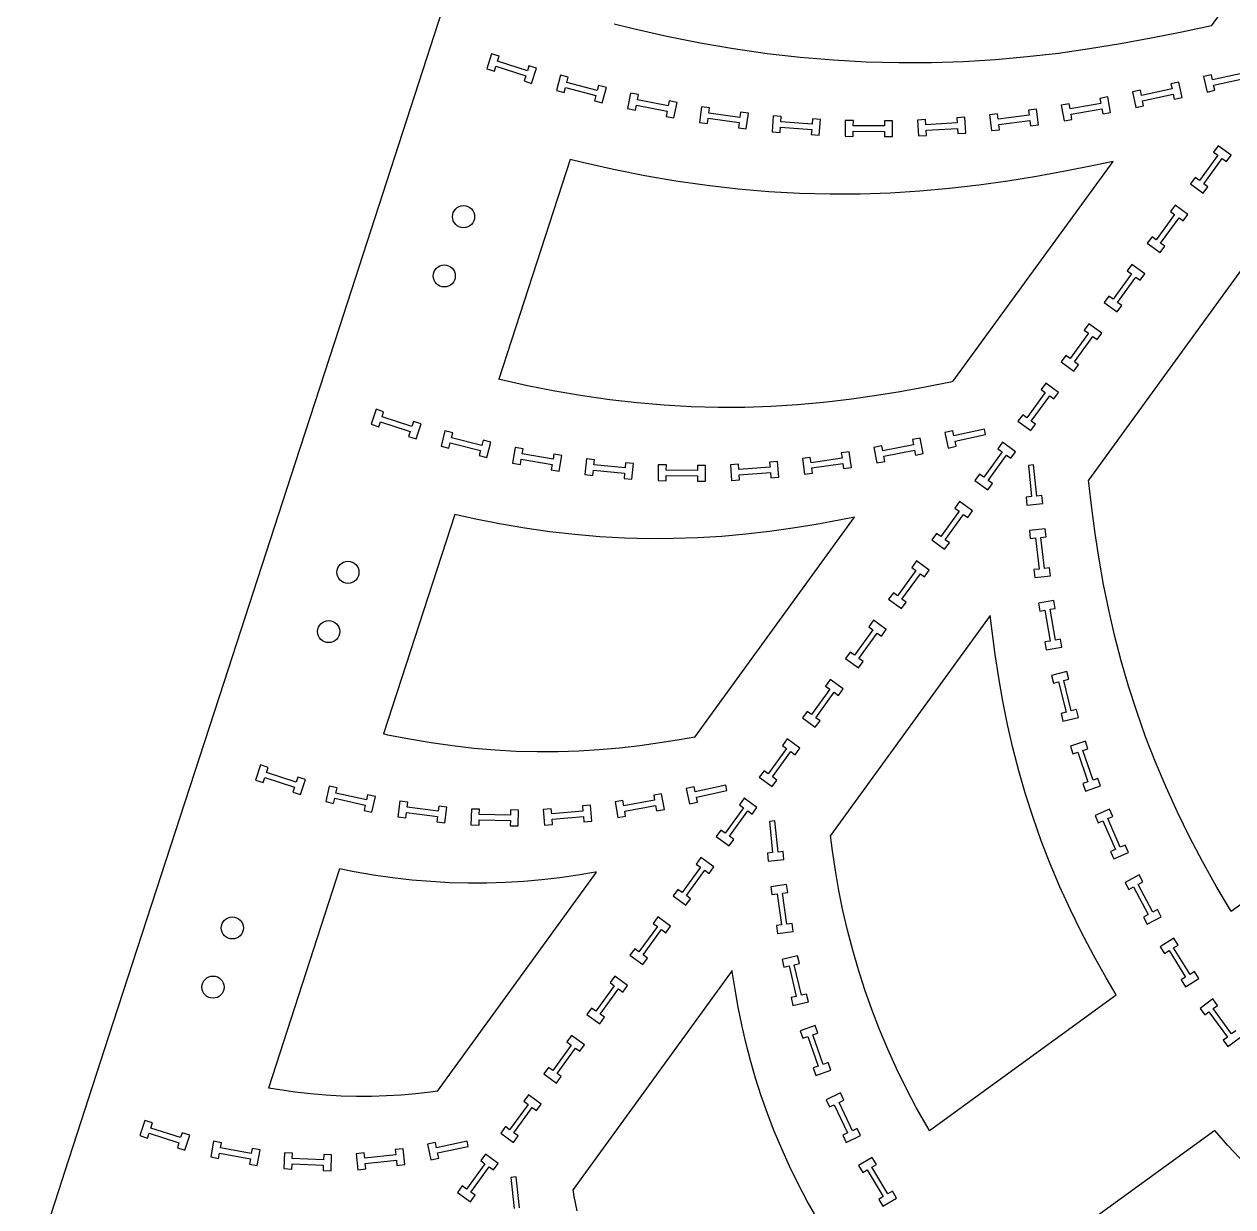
# Model space of a CAD drawing. Header units: inches. Extents: x 4 to 84.1, y 3.9 to 96.4.
# Drawn here: x 42.64 to 57.06, y 14.36 to 28.48 of the extents above; entities that cross this region are included whole.
import ezdxf

# ---------------------------------------------------------------- set-up
doc = ezdxf.new("R2010")
doc.units = ezdxf.units.IN
doc.layers.add('red', color=1, linetype='CONTINUOUS')

msp = doc.modelspace()

# ---------------------------------------------------------------- linework, layer by layer
for p, q in [((48.217, 28.125), (48.159, 27.946)), ((48.308, 28.096), (48.217, 28.125)), ((48.25, 27.916), (48.269, 27.976)), ((48.269, 27.976), (48.624, 27.86)), ((48.289, 28.037), (48.308, 28.096)), ((48.644, 27.921), (48.289, 28.037)), ((48.663, 27.981), (48.644, 27.921)), ((48.754, 27.951), (48.663, 27.981)), ((48.159, 27.946), (48.25, 27.916)), ((48.624, 27.86), (48.605, 27.801)), ((48.695, 27.771), (48.754, 27.951)), ((49.04, 27.867), (48.992, 27.684)), ((49.132, 27.843), (49.04, 27.867)), ((49.116, 27.782), (49.132, 27.843)), ((56.804, 27.872), (56.711, 27.852)), ((56.711, 27.852), (56.752, 27.667)), ((56.818, 27.811), (56.804, 27.872)), ((57.182, 27.892), (56.818, 27.811)), ((48.605, 27.801), (48.695, 27.771)), ((49.084, 27.66), (49.1, 27.72)), ((49.1, 27.72), (49.461, 27.625)), ((49.478, 27.687), (49.116, 27.782)), ((49.494, 27.747), (49.478, 27.687)), ((49.586, 27.723), (49.494, 27.747)), ((49.537, 27.54), (49.586, 27.723)), ((55.957, 27.688), (55.864, 27.668)), ((55.97, 27.627), (55.957, 27.688)), ((56.335, 27.705), (55.97, 27.627)), ((56.415, 27.786), (56.322, 27.766)), ((56.322, 27.766), (56.335, 27.705)), ((56.455, 27.601), (56.415, 27.786)), ((56.752, 27.667), (56.845, 27.688)), ((56.831, 27.749), (57.196, 27.829)), ((56.845, 27.688), (56.831, 27.749)), ((48.992, 27.684), (49.084, 27.66)), ((49.461, 27.625), (49.445, 27.564)), ((49.445, 27.564), (49.537, 27.54)), ((49.876, 27.655), (49.839, 27.47)), ((49.97, 27.636), (49.876, 27.655)), ((49.957, 27.575), (49.97, 27.636)), ((50.323, 27.501), (49.957, 27.575)), ((50.336, 27.562), (50.323, 27.501)), ((50.429, 27.543), (50.336, 27.562)), ((50.391, 27.358), (50.429, 27.543)), ((55.569, 27.609), (55.475, 27.592)), ((55.475, 27.592), (55.486, 27.531)), ((55.602, 27.423), (55.569, 27.609)), ((55.864, 27.668), (55.903, 27.483)), ((55.983, 27.564), (56.349, 27.642)), ((55.996, 27.503), (55.983, 27.564)), ((56.349, 27.642), (56.362, 27.581)), ((56.362, 27.581), (56.455, 27.601)), ((49.839, 27.47), (49.932, 27.451)), ((49.932, 27.451), (49.944, 27.512)), ((49.944, 27.512), (50.311, 27.438)), ((50.311, 27.438), (50.298, 27.377)), ((50.723, 27.492), (50.697, 27.305)), ((50.817, 27.479), (50.723, 27.492)), ((50.809, 27.417), (50.817, 27.479)), ((51.178, 27.365), (50.809, 27.417)), ((51.187, 27.427), (51.178, 27.365)), ((51.281, 27.414), (51.187, 27.427)), ((51.255, 27.227), (51.281, 27.414)), ((54.253, 27.406), (54.159, 27.394)), ((54.261, 27.344), (54.253, 27.406)), ((54.718, 27.464), (54.624, 27.452)), ((54.624, 27.452), (54.631, 27.39)), ((54.742, 27.277), (54.718, 27.464)), ((55.107, 27.527), (55.014, 27.51)), ((55.014, 27.51), (55.047, 27.324)), ((55.118, 27.465), (55.107, 27.527)), ((55.486, 27.531), (55.118, 27.465)), ((55.13, 27.402), (55.497, 27.468)), ((55.141, 27.341), (55.13, 27.402)), ((55.497, 27.468), (55.508, 27.406)), ((55.508, 27.406), (55.602, 27.423)), ((55.903, 27.483), (55.996, 27.503)), ((50.298, 27.377), (50.391, 27.358)), ((50.697, 27.305), (50.791, 27.292)), ((50.791, 27.292), (50.8, 27.354)), ((50.8, 27.354), (51.17, 27.302)), ((51.17, 27.302), (51.161, 27.24)), ((51.578, 27.382), (51.564, 27.194)), ((51.673, 27.375), (51.578, 27.382)), ((51.668, 27.313), (51.673, 27.375)), ((52.04, 27.285), (51.668, 27.313)), ((52.045, 27.347), (52.04, 27.285)), ((52.14, 27.34), (52.045, 27.347)), ((52.126, 27.151), (52.14, 27.34)), ((52.437, 27.328), (52.436, 27.139)), ((52.533, 27.327), (52.437, 27.328)), ((52.532, 27.264), (52.533, 27.327)), ((52.906, 27.262), (52.532, 27.264)), ((53.001, 27.324), (52.906, 27.324)), ((52.906, 27.324), (52.906, 27.262)), ((53, 27.135), (53.001, 27.324)), ((53.394, 27.338), (53.299, 27.332)), ((53.299, 27.332), (53.31, 27.143)), ((53.398, 27.275), (53.394, 27.338)), ((53.771, 27.298), (53.398, 27.275)), ((53.862, 27.366), (53.767, 27.36)), ((53.767, 27.36), (53.771, 27.298)), ((53.873, 27.177), (53.862, 27.366)), ((54.159, 27.394), (54.182, 27.207)), ((54.631, 27.39), (54.261, 27.344)), ((54.269, 27.28), (54.639, 27.327)), ((54.276, 27.218), (54.269, 27.28)), ((54.639, 27.327), (54.647, 27.265)), ((54.647, 27.265), (54.742, 27.277)), ((55.047, 27.324), (55.141, 27.341)), ((51.161, 27.24), (51.255, 27.227)), ((51.564, 27.194), (51.659, 27.186)), ((51.659, 27.186), (51.663, 27.249)), ((51.663, 27.249), (52.036, 27.221)), ((52.036, 27.221), (52.031, 27.159)), ((52.031, 27.159), (52.126, 27.151)), ((52.436, 27.139), (52.531, 27.138)), ((52.531, 27.138), (52.532, 27.2)), ((52.532, 27.2), (52.905, 27.198)), ((52.905, 27.198), (52.905, 27.135)), ((52.905, 27.135), (53, 27.135)), ((53.31, 27.143), (53.405, 27.149)), ((53.402, 27.211), (53.774, 27.234)), ((53.405, 27.149), (53.402, 27.211)), ((53.774, 27.234), (53.778, 27.172)), ((53.778, 27.172), (53.873, 27.177)), ((54.182, 27.207), (54.276, 27.218)), ((56.886, 27.026), (56.83, 26.949)), ((57.039, 26.915), (56.886, 27.026)), ((56.881, 26.912), (56.661, 26.61)), ((56.713, 26.572), (56.932, 26.875)), ((56.83, 26.949), (56.881, 26.912)), ((56.932, 26.875), (56.983, 26.838)), ((56.983, 26.838), (57.039, 26.915)), ((56.611, 26.647), (56.555, 26.57)), ((56.555, 26.57), (56.707, 26.459)), ((56.661, 26.61), (56.611, 26.647)), ((56.707, 26.459), (56.763, 26.536)), ((56.763, 26.536), (56.713, 26.572)), ((56.372, 26.318), (56.316, 26.241)), ((56.525, 26.207), (56.372, 26.318)), ((56.366, 26.204), (56.147, 25.902)), ((56.199, 25.865), (56.418, 26.167)), ((56.316, 26.241), (56.366, 26.204)), ((56.418, 26.167), (56.469, 26.13)), ((56.469, 26.13), (56.525, 26.207)), ((56.096, 25.939), (56.04, 25.862)), ((56.04, 25.862), (56.193, 25.751)), ((56.147, 25.902), (56.096, 25.939)), ((56.193, 25.751), (56.249, 25.828)), ((56.249, 25.828), (56.199, 25.865)), ((55.857, 25.61), (55.801, 25.533)), ((55.801, 25.533), (55.852, 25.496)), ((56.01, 25.499), (55.857, 25.61)), ((55.852, 25.496), (55.632, 25.194)), ((55.684, 25.157), (55.904, 25.459)), ((55.904, 25.459), (55.954, 25.422)), ((55.954, 25.422), (56.01, 25.499)), ((55.582, 25.231), (55.526, 25.154)), ((55.526, 25.154), (55.679, 25.043)), ((55.632, 25.194), (55.582, 25.231)), ((55.679, 25.043), (55.735, 25.12)), ((55.735, 25.12), (55.684, 25.157)), ((55.343, 24.902), (55.287, 24.825)), ((55.287, 24.825), (55.338, 24.789)), ((55.496, 24.791), (55.343, 24.902)), ((55.338, 24.789), (55.118, 24.486)), ((55.17, 24.449), (55.389, 24.751)), ((55.389, 24.751), (55.44, 24.714)), ((55.44, 24.714), (55.496, 24.791)), ((55.068, 24.523), (55.012, 24.446)), ((55.118, 24.486), (55.068, 24.523)), ((55.012, 24.446), (55.164, 24.335)), ((55.164, 24.335), (55.22, 24.412)), ((55.22, 24.412), (55.17, 24.449)), ((54.823, 24.081), (54.604, 23.778)), ((54.829, 24.194), (54.773, 24.117)), ((54.773, 24.117), (54.823, 24.081)), ((54.982, 24.083), (54.829, 24.194)), ((54.926, 24.006), (54.982, 24.083)), ((54.656, 23.741), (54.875, 24.043)), ((54.875, 24.043), (54.926, 24.006)), ((46.838, 23.881), (46.78, 23.702)), ((46.929, 23.852), (46.838, 23.881)), ((46.91, 23.792), (46.929, 23.852)), ((47.265, 23.677), (46.91, 23.792)), ((54.553, 23.815), (54.497, 23.738)), ((54.604, 23.778), (54.553, 23.815)), ((46.78, 23.702), (46.871, 23.672)), ((46.871, 23.672), (46.89, 23.732)), ((46.89, 23.732), (47.245, 23.616)), ((47.284, 23.736), (47.265, 23.677)), ((47.375, 23.707), (47.284, 23.736)), ((47.316, 23.527), (47.375, 23.707)), ((54.497, 23.738), (54.65, 23.627)), ((54.65, 23.627), (54.706, 23.704)), ((54.706, 23.704), (54.656, 23.741)), ((47.245, 23.616), (47.226, 23.557)), ((47.226, 23.557), (47.316, 23.527)), ((47.661, 23.625), (47.615, 23.441)), ((47.753, 23.602), (47.661, 23.625)), ((47.738, 23.541), (47.753, 23.602)), ((48.101, 23.45), (47.738, 23.541)), ((48.116, 23.511), (48.101, 23.45)), ((48.208, 23.488), (48.116, 23.511)), ((53.33, 23.538), (53.237, 23.519)), ((53.237, 23.519), (53.249, 23.458)), ((53.367, 23.353), (53.33, 23.538)), ((53.718, 23.624), (53.625, 23.604)), ((53.625, 23.604), (53.666, 23.419)), ((53.732, 23.563), (53.718, 23.624)), ((54.096, 23.644), (53.732, 23.563)), ((53.746, 23.501), (54.11, 23.581)), ((54.11, 23.581), (54.096, 23.644)), ((47.615, 23.441), (47.708, 23.418)), ((47.708, 23.418), (47.723, 23.479)), ((47.723, 23.479), (48.085, 23.388)), ((48.085, 23.388), (48.07, 23.328)), ((48.162, 23.305), (48.208, 23.488)), ((48.499, 23.426), (48.467, 23.24)), ((48.593, 23.41), (48.499, 23.426)), ((48.582, 23.348), (48.593, 23.41)), ((52.483, 23.373), (52.389, 23.36)), ((52.389, 23.36), (52.398, 23.298)), ((52.51, 23.186), (52.483, 23.373)), ((52.871, 23.445), (52.777, 23.427)), ((52.777, 23.427), (52.815, 23.241)), ((52.883, 23.384), (52.871, 23.445)), ((53.249, 23.458), (52.883, 23.384)), ((52.896, 23.321), (53.262, 23.395)), ((53.262, 23.395), (53.274, 23.334)), ((53.666, 23.419), (53.759, 23.44)), ((53.759, 23.44), (53.746, 23.501)), ((54.309, 23.373), (54.09, 23.071)), ((54.314, 23.487), (54.258, 23.41)), ((54.258, 23.41), (54.309, 23.373)), ((54.467, 23.375), (54.314, 23.487)), ((54.411, 23.298), (54.467, 23.375)), ((48.07, 23.328), (48.162, 23.305)), ((48.467, 23.24), (48.56, 23.223)), ((48.56, 23.223), (48.571, 23.285)), ((48.571, 23.285), (48.939, 23.221)), ((48.95, 23.284), (48.582, 23.348)), ((48.939, 23.221), (48.928, 23.159)), ((48.961, 23.345), (48.95, 23.284)), ((49.055, 23.329), (48.961, 23.345)), ((49.022, 23.143), (49.055, 23.329)), ((49.349, 23.289), (49.331, 23.101)), ((49.444, 23.28), (49.349, 23.289)), ((49.438, 23.218), (49.444, 23.28)), ((49.81, 23.182), (49.438, 23.218)), ((49.816, 23.244), (49.81, 23.182)), ((49.91, 23.235), (49.816, 23.244)), ((49.892, 23.047), (49.91, 23.235)), ((50.206, 23.219), (50.204, 23.03)), ((50.302, 23.217), (50.206, 23.219)), ((50.301, 23.155), (50.302, 23.217)), ((51.162, 23.226), (51.067, 23.22)), ((51.067, 23.22), (51.08, 23.031)), ((51.166, 23.164), (51.162, 23.226)), ((51.629, 23.259), (51.534, 23.252)), ((51.534, 23.252), (51.539, 23.19)), ((51.643, 23.071), (51.629, 23.259)), ((52.019, 23.306), (51.925, 23.292)), ((51.925, 23.292), (51.952, 23.105)), ((52.028, 23.244), (52.019, 23.306)), ((52.398, 23.298), (52.028, 23.244)), ((52.037, 23.181), (52.407, 23.235)), ((52.407, 23.235), (52.416, 23.173)), ((52.815, 23.241), (52.908, 23.26)), ((52.908, 23.26), (52.896, 23.321)), ((53.274, 23.334), (53.367, 23.353)), ((54.141, 23.033), (54.361, 23.335)), ((54.361, 23.335), (54.411, 23.298)), ((54.684, 23.217), (54.621, 23.211)), ((54.72, 22.845), (54.684, 23.217)), ((48.928, 23.159), (49.022, 23.143)), ((49.331, 23.101), (49.426, 23.092)), ((49.426, 23.092), (49.432, 23.154)), ((49.432, 23.154), (49.803, 23.118)), ((49.803, 23.118), (49.797, 23.056)), ((50.299, 23.028), (50.3, 23.091)), ((50.3, 23.091), (50.673, 23.086)), ((50.674, 23.15), (50.301, 23.155)), ((50.673, 23.086), (50.673, 23.023)), ((50.675, 23.212), (50.674, 23.15)), ((50.77, 23.211), (50.675, 23.212)), ((50.768, 23.022), (50.77, 23.211)), ((51.539, 23.19), (51.166, 23.164)), ((51.171, 23.1), (51.543, 23.126)), ((51.175, 23.038), (51.171, 23.1)), ((51.543, 23.126), (51.548, 23.064)), ((51.952, 23.105), (52.046, 23.119)), ((52.046, 23.119), (52.037, 23.181)), ((52.416, 23.173), (52.51, 23.186)), ((54.039, 23.107), (53.983, 23.03)), ((54.09, 23.071), (54.039, 23.107)), ((54.621, 23.211), (54.657, 22.839)), ((49.797, 23.056), (49.892, 23.047)), ((50.204, 23.03), (50.299, 23.028)), ((50.673, 23.023), (50.768, 23.022)), ((51.08, 23.031), (51.175, 23.038)), ((51.548, 23.064), (51.643, 23.071)), ((53.983, 23.03), (54.136, 22.919)), ((54.136, 22.919), (54.192, 22.996)), ((54.192, 22.996), (54.141, 23.033)), ((54.657, 22.839), (54.594, 22.833)), ((54.594, 22.833), (54.603, 22.738)), ((54.782, 22.851), (54.72, 22.845)), ((54.792, 22.756), (54.782, 22.851)), ((53.795, 22.665), (53.575, 22.363)), ((53.8, 22.779), (53.744, 22.702)), ((53.744, 22.702), (53.795, 22.665)), ((53.953, 22.668), (53.8, 22.779)), ((53.897, 22.591), (53.953, 22.668)), ((54.603, 22.738), (54.792, 22.756)), ((53.627, 22.325), (53.847, 22.627)), ((53.847, 22.627), (53.897, 22.591)), ((53.525, 22.399), (53.469, 22.322)), ((53.575, 22.363), (53.525, 22.399)), ((54.821, 22.455), (54.633, 22.433)), ((54.633, 22.433), (54.644, 22.339)), ((54.769, 22.353), (54.832, 22.361)), ((54.812, 21.982), (54.769, 22.353)), ((54.832, 22.361), (54.821, 22.455)), ((53.469, 22.322), (53.622, 22.211)), ((53.622, 22.211), (53.678, 22.288)), ((53.678, 22.288), (53.627, 22.325)), ((54.644, 22.339), (54.706, 22.346)), ((54.706, 22.346), (54.749, 21.975)), ((53.286, 22.071), (53.23, 21.994)), ((53.439, 21.96), (53.286, 22.071)), ((53.28, 21.957), (53.061, 21.655)), ((53.113, 21.617), (53.332, 21.919)), ((53.23, 21.994), (53.28, 21.957)), ((53.332, 21.919), (53.383, 21.883)), ((53.383, 21.883), (53.439, 21.96)), ((54.749, 21.975), (54.687, 21.968)), ((54.687, 21.968), (54.698, 21.873)), ((54.874, 21.99), (54.812, 21.982)), ((54.885, 21.895), (54.874, 21.99)), ((54.698, 21.873), (54.885, 21.895)), ((53.01, 21.692), (52.954, 21.615)), ((53.061, 21.655), (53.01, 21.692)), ((52.954, 21.615), (53.107, 21.503)), ((53.107, 21.503), (53.163, 21.58)), ((53.163, 21.58), (53.113, 21.617)), ((54.926, 21.599), (54.74, 21.567)), ((54.74, 21.567), (54.756, 21.473)), ((54.88, 21.494), (54.942, 21.505)), ((54.943, 21.126), (54.88, 21.494)), ((54.942, 21.505), (54.926, 21.599)), ((52.772, 21.363), (52.716, 21.286)), ((52.924, 21.252), (52.772, 21.363)), ((54.756, 21.473), (54.817, 21.483)), ((54.817, 21.483), (54.88, 21.115)), ((52.766, 21.249), (52.547, 20.947)), ((52.598, 20.909), (52.818, 21.211)), ((52.716, 21.286), (52.766, 21.249)), ((52.818, 21.211), (52.868, 21.175)), ((52.868, 21.175), (52.924, 21.252)), ((54.88, 21.115), (54.818, 21.105)), ((54.818, 21.105), (54.834, 21.011)), ((55.005, 21.136), (54.943, 21.126)), ((55.021, 21.043), (55.005, 21.136)), ((52.496, 20.984), (52.44, 20.907)), ((52.547, 20.947), (52.496, 20.984)), ((52.649, 20.873), (52.598, 20.909)), ((54.834, 21.011), (55.021, 21.043)), ((52.44, 20.907), (52.593, 20.796)), ((52.593, 20.796), (52.649, 20.873)), ((52.257, 20.655), (52.201, 20.578)), ((52.41, 20.544), (52.257, 20.655)), ((55.081, 20.752), (54.897, 20.706)), ((54.897, 20.706), (54.92, 20.613)), ((54.92, 20.613), (54.981, 20.628)), ((54.981, 20.628), (55.071, 20.266)), ((55.043, 20.644), (55.104, 20.659)), ((55.133, 20.282), (55.043, 20.644)), ((55.104, 20.659), (55.081, 20.752)), ((52.252, 20.541), (52.032, 20.239)), ((52.084, 20.201), (52.304, 20.504)), ((52.201, 20.578), (52.252, 20.541)), ((52.304, 20.504), (52.354, 20.467)), ((52.354, 20.467), (52.41, 20.544)), ((51.982, 20.276), (51.926, 20.199)), ((51.926, 20.199), (52.079, 20.088)), ((52.032, 20.239), (51.982, 20.276)), ((52.135, 20.165), (52.084, 20.201)), ((55.071, 20.266), (55.011, 20.251)), ((55.011, 20.251), (55.034, 20.159)), ((55.034, 20.159), (55.217, 20.204)), ((55.194, 20.297), (55.133, 20.282)), ((55.217, 20.204), (55.194, 20.297)), ((52.079, 20.088), (52.135, 20.165)), ((51.743, 19.947), (51.687, 19.87)), ((51.896, 19.836), (51.743, 19.947)), ((55.301, 19.92), (55.122, 19.859)), ((55.331, 19.83), (55.301, 19.92)), ((51.737, 19.833), (51.518, 19.531)), ((51.57, 19.494), (51.789, 19.796)), ((51.687, 19.87), (51.737, 19.833)), ((51.789, 19.796), (51.84, 19.759)), ((51.84, 19.759), (51.896, 19.836)), ((55.122, 19.859), (55.152, 19.769)), ((55.152, 19.769), (55.211, 19.789)), ((55.211, 19.789), (55.332, 19.435)), ((55.272, 19.809), (55.331, 19.83)), ((55.392, 19.456), (55.272, 19.809)), ((45.459, 19.637), (45.401, 19.457)), ((45.55, 19.608), (45.459, 19.637)), ((45.492, 19.428), (45.511, 19.487)), ((45.511, 19.487), (45.866, 19.372)), ((45.531, 19.548), (45.55, 19.608)), ((45.886, 19.433), (45.531, 19.548)), ((45.905, 19.492), (45.886, 19.433)), ((45.996, 19.463), (45.905, 19.492)), ((51.467, 19.568), (51.411, 19.491)), ((51.411, 19.491), (51.564, 19.38)), ((51.518, 19.531), (51.467, 19.568)), ((51.62, 19.457), (51.57, 19.494)), ((55.451, 19.476), (55.392, 19.456)), ((55.482, 19.386), (55.451, 19.476)), ((45.401, 19.457), (45.492, 19.428)), ((45.866, 19.372), (45.847, 19.313)), ((45.937, 19.283), (45.996, 19.463)), ((46.281, 19.384), (46.239, 19.2)), ((46.374, 19.363), (46.281, 19.384)), ((46.36, 19.302), (46.374, 19.363)), ((50.632, 19.376), (50.539, 19.356)), ((50.539, 19.356), (50.58, 19.171)), ((50.646, 19.315), (50.632, 19.376)), ((51.01, 19.396), (50.646, 19.315)), ((50.66, 19.253), (51.024, 19.333)), ((51.024, 19.333), (51.01, 19.396)), ((51.564, 19.38), (51.62, 19.457)), ((55.332, 19.435), (55.272, 19.415)), ((55.272, 19.415), (55.303, 19.325)), ((55.303, 19.325), (55.482, 19.386)), ((45.847, 19.313), (45.937, 19.283)), ((46.239, 19.2), (46.332, 19.178)), ((46.332, 19.178), (46.346, 19.239)), ((46.346, 19.239), (46.71, 19.156)), ((46.724, 19.219), (46.36, 19.302)), ((46.738, 19.28), (46.724, 19.219)), ((46.831, 19.259), (46.738, 19.28)), ((46.789, 19.074), (46.831, 19.259)), ((47.122, 19.206), (47.098, 19.019)), ((47.217, 19.194), (47.122, 19.206)), ((47.209, 19.132), (47.217, 19.194)), ((49.784, 19.212), (49.69, 19.195)), ((49.69, 19.195), (49.723, 19.009)), ((49.794, 19.15), (49.784, 19.212)), ((50.162, 19.215), (49.794, 19.15)), ((50.245, 19.293), (50.152, 19.276)), ((50.152, 19.276), (50.162, 19.215)), ((50.278, 19.107), (50.245, 19.293)), ((50.58, 19.171), (50.673, 19.191)), ((50.673, 19.191), (50.66, 19.253)), ((51.229, 19.239), (51.173, 19.162)), ((51.382, 19.128), (51.229, 19.239)), ((46.71, 19.156), (46.696, 19.095)), ((46.696, 19.095), (46.789, 19.074)), ((47.193, 19.006), (47.201, 19.068)), ((47.201, 19.068), (47.571, 19.021)), ((47.579, 19.084), (47.209, 19.132)), ((47.587, 19.146), (47.579, 19.084)), ((47.682, 19.134), (47.587, 19.146)), ((47.658, 18.947), (47.682, 19.134)), ((47.976, 19.111), (47.971, 18.922)), ((48.071, 19.109), (47.976, 19.111)), ((48.07, 19.047), (48.071, 19.109)), ((48.443, 19.038), (48.07, 19.047)), ((48.444, 19.1), (48.443, 19.038)), ((48.54, 19.098), (48.444, 19.1)), ((48.535, 18.909), (48.54, 19.098)), ((48.929, 19.115), (48.834, 19.107)), ((48.834, 19.107), (48.85, 18.919)), ((48.934, 19.053), (48.929, 19.115)), ((49.307, 19.085), (48.934, 19.053)), ((49.396, 19.155), (49.301, 19.147)), ((49.301, 19.147), (49.307, 19.085)), ((49.412, 18.967), (49.396, 19.155)), ((49.806, 19.087), (50.173, 19.152)), ((49.816, 19.026), (49.806, 19.087)), ((50.173, 19.152), (50.184, 19.09)), ((50.184, 19.09), (50.278, 19.107)), ((51.223, 19.125), (51.004, 18.823)), ((51.055, 18.786), (51.275, 19.088)), ((51.173, 19.162), (51.223, 19.125)), ((51.275, 19.088), (51.326, 19.051)), ((51.326, 19.051), (51.382, 19.128)), ((55.589, 19.109), (55.416, 19.034)), ((55.416, 19.034), (55.454, 18.947)), ((55.627, 19.022), (55.589, 19.109)), ((47.098, 19.019), (47.193, 19.006)), ((47.571, 19.021), (47.563, 18.959)), ((47.563, 18.959), (47.658, 18.947)), ((47.971, 18.922), (48.067, 18.92)), ((48.067, 18.92), (48.068, 18.983)), ((48.068, 18.983), (48.442, 18.974)), ((48.442, 18.974), (48.44, 18.911)), ((48.44, 18.911), (48.535, 18.909)), ((48.85, 18.919), (48.945, 18.927)), ((48.94, 18.989), (49.312, 19.021)), ((48.945, 18.927), (48.94, 18.989)), ((49.312, 19.021), (49.317, 18.959)), ((49.317, 18.959), (49.412, 18.967)), ((49.723, 19.009), (49.816, 19.026)), ((51.598, 18.969), (51.534, 18.963)), ((51.534, 18.963), (51.57, 18.591)), ((51.634, 18.597), (51.598, 18.969)), ((55.454, 18.947), (55.511, 18.971)), ((55.511, 18.971), (55.66, 18.629)), ((55.57, 18.997), (55.627, 19.022)), ((55.718, 18.654), (55.57, 18.997)), ((50.953, 18.86), (50.897, 18.783)), ((50.897, 18.783), (51.05, 18.672)), ((51.004, 18.823), (50.953, 18.86)), ((51.05, 18.672), (51.106, 18.749)), ((51.106, 18.749), (51.055, 18.786)), ((51.696, 18.603), (51.634, 18.597)), ((51.705, 18.508), (51.696, 18.603)), ((55.66, 18.629), (55.602, 18.604)), ((55.602, 18.604), (55.64, 18.517)), ((55.776, 18.679), (55.718, 18.654)), ((55.814, 18.592), (55.776, 18.679)), ((50.714, 18.531), (50.658, 18.454)), ((50.867, 18.42), (50.714, 18.531)), ((51.57, 18.591), (51.508, 18.585)), ((51.508, 18.585), (51.517, 18.49)), ((51.517, 18.49), (51.705, 18.508)), ((55.64, 18.517), (55.814, 18.592)), ((50.709, 18.418), (50.489, 18.115)), ((50.541, 18.078), (50.761, 18.38)), ((50.658, 18.454), (50.709, 18.418)), ((50.761, 18.38), (50.811, 18.343)), ((50.811, 18.343), (50.867, 18.42)), ((55.943, 18.324), (55.776, 18.236)), ((55.987, 18.24), (55.943, 18.324)), ((51.736, 18.21), (51.549, 18.183)), ((51.549, 18.183), (51.562, 18.089)), ((51.75, 18.115), (51.736, 18.21)), ((55.776, 18.236), (55.82, 18.152)), ((55.82, 18.152), (55.876, 18.181)), ((55.876, 18.181), (56.05, 17.851)), ((55.932, 18.211), (55.987, 18.24)), ((56.107, 17.881), (55.932, 18.211)), ((50.439, 18.152), (50.383, 18.075)), ((50.383, 18.075), (50.536, 17.964)), ((50.489, 18.115), (50.439, 18.152)), ((50.536, 17.964), (50.592, 18.041)), ((50.592, 18.041), (50.541, 18.078)), ((51.562, 18.089), (51.624, 18.098)), ((51.624, 18.098), (51.677, 17.728)), ((51.688, 18.107), (51.75, 18.115)), ((51.74, 17.737), (51.688, 18.107)), ((56.162, 17.91), (56.107, 17.881)), ((56.207, 17.826), (56.162, 17.91)), ((50.2, 17.823), (50.144, 17.746)), ((50.144, 17.746), (50.195, 17.71)), ((50.353, 17.712), (50.2, 17.823)), ((51.802, 17.745), (51.74, 17.737)), ((51.815, 17.651), (51.802, 17.745)), ((56.05, 17.851), (55.995, 17.822)), ((55.995, 17.822), (56.04, 17.737)), ((56.04, 17.737), (56.207, 17.826)), ((50.195, 17.71), (49.975, 17.407)), ((50.027, 17.37), (50.246, 17.672)), ((50.246, 17.672), (50.297, 17.635)), ((50.297, 17.635), (50.353, 17.712)), ((51.677, 17.728), (51.615, 17.719)), ((51.615, 17.719), (51.628, 17.625)), ((51.628, 17.625), (51.815, 17.651)), ((56.356, 17.568), (56.195, 17.468)), ((56.195, 17.468), (56.246, 17.387)), ((56.353, 17.455), (56.406, 17.488)), ((56.551, 17.138), (56.353, 17.455)), ((56.406, 17.488), (56.356, 17.568)), ((49.924, 17.444), (49.868, 17.367)), ((49.868, 17.367), (50.021, 17.256)), ((49.975, 17.407), (49.924, 17.444)), ((50.021, 17.256), (50.077, 17.333)), ((50.077, 17.333), (50.027, 17.37)), ((51.867, 17.359), (51.683, 17.316)), ((51.683, 17.316), (51.705, 17.224)), ((51.889, 17.267), (51.867, 17.359)), ((56.246, 17.387), (56.299, 17.421)), ((56.299, 17.421), (56.497, 17.104)), ((51.705, 17.224), (51.766, 17.238)), ((51.766, 17.238), (51.851, 16.874)), ((51.828, 17.252), (51.889, 17.267)), ((51.914, 16.889), (51.828, 17.252)), ((56.604, 17.171), (56.551, 17.138)), ((56.655, 17.09), (56.604, 17.171)), ((49.686, 17.116), (49.63, 17.039)), ((49.63, 17.039), (49.68, 17.002)), ((49.839, 17.004), (49.686, 17.116)), ((56.497, 17.104), (56.444, 17.071)), ((56.444, 17.071), (56.495, 16.99)), ((56.495, 16.99), (56.655, 17.09)), ((49.68, 17.002), (49.461, 16.7)), ((49.512, 16.662), (49.732, 16.964)), ((49.732, 16.964), (49.783, 16.927)), ((49.783, 16.927), (49.839, 17.004)), ((51.851, 16.874), (51.79, 16.86)), ((51.974, 16.903), (51.914, 16.889)), ((51.996, 16.81), (51.974, 16.903)), ((49.41, 16.736), (49.354, 16.659)), ((49.461, 16.7), (49.41, 16.736)), ((51.79, 16.86), (51.812, 16.767)), ((51.812, 16.767), (51.996, 16.81)), ((56.822, 16.844), (56.669, 16.732)), ((56.669, 16.732), (56.725, 16.655)), ((56.878, 16.767), (56.822, 16.844)), ((56.827, 16.73), (56.878, 16.767)), ((57.046, 16.428), (56.827, 16.73)), ((49.354, 16.659), (49.507, 16.548)), ((49.507, 16.548), (49.563, 16.625)), ((49.563, 16.625), (49.512, 16.662)), ((56.725, 16.655), (56.775, 16.692)), ((56.775, 16.692), (56.995, 16.39)), ((52.078, 16.527), (51.9, 16.465)), ((51.9, 16.465), (51.931, 16.375)), ((52.11, 16.437), (52.078, 16.527)), ((57.097, 16.464), (57.046, 16.428)), ((49.171, 16.408), (49.115, 16.331)), ((49.115, 16.331), (49.166, 16.294)), ((49.324, 16.297), (49.171, 16.408)), ((49.268, 16.22), (49.324, 16.297)), ((51.931, 16.375), (51.99, 16.395)), ((51.99, 16.395), (52.114, 16.043)), ((52.051, 16.417), (52.11, 16.437)), ((52.174, 16.064), (52.051, 16.417)), ((56.995, 16.39), (56.944, 16.353)), ((56.944, 16.353), (57, 16.276)), ((57, 16.276), (57.153, 16.387)), ((49.166, 16.294), (48.946, 15.992)), ((48.998, 15.954), (49.218, 16.256)), ((49.218, 16.256), (49.268, 16.22)), ((48.896, 16.028), (48.84, 15.951)), ((48.946, 15.992), (48.896, 16.028)), ((52.114, 16.043), (52.055, 16.022)), ((52.055, 16.022), (52.087, 15.932)), ((52.233, 16.085), (52.174, 16.064)), ((52.265, 15.995), (52.233, 16.085)), ((48.84, 15.951), (48.993, 15.84)), ((48.993, 15.84), (49.049, 15.917)), ((49.049, 15.917), (48.998, 15.954)), ((52.087, 15.932), (52.265, 15.995)), ((52.378, 15.722), (52.207, 15.641)), ((52.418, 15.636), (52.378, 15.722)), ((48.652, 15.586), (48.432, 15.284)), ((48.657, 15.7), (48.601, 15.623)), ((48.601, 15.623), (48.652, 15.586)), ((48.81, 15.589), (48.657, 15.7)), ((48.754, 15.512), (48.81, 15.589)), ((52.207, 15.641), (52.247, 15.555)), ((52.247, 15.555), (52.304, 15.582)), ((52.304, 15.582), (52.464, 15.245)), ((52.362, 15.61), (52.418, 15.636)), ((52.522, 15.272), (52.362, 15.61)), ((48.484, 15.246), (48.703, 15.548)), ((48.703, 15.548), (48.754, 15.512)), ((44.08, 15.393), (44.022, 15.213)), ((44.171, 15.364), (44.08, 15.393)), ((44.152, 15.304), (44.171, 15.364)), ((44.507, 15.189), (44.152, 15.304)), ((48.382, 15.321), (48.326, 15.243)), ((48.432, 15.284), (48.382, 15.321)), ((52.578, 15.299), (52.522, 15.272)), ((52.619, 15.213), (52.578, 15.299)), ((44.022, 15.213), (44.113, 15.184)), ((44.113, 15.184), (44.132, 15.243)), ((44.132, 15.243), (44.487, 15.128)), ((44.526, 15.248), (44.507, 15.189)), ((44.617, 15.219), (44.526, 15.248)), ((44.558, 15.039), (44.617, 15.219)), ((44.901, 15.146), (44.866, 14.96)), ((44.995, 15.128), (44.901, 15.146)), ((47.925, 15.147), (47.559, 15.069)), ((47.938, 15.084), (47.925, 15.147)), ((48.326, 15.243), (48.478, 15.132)), ((48.478, 15.132), (48.534, 15.209)), ((48.534, 15.209), (48.484, 15.246)), ((52.464, 15.245), (52.407, 15.218)), ((52.407, 15.218), (52.448, 15.132)), ((52.448, 15.132), (52.619, 15.213)), ((44.487, 15.128), (44.468, 15.069)), ((44.468, 15.069), (44.558, 15.039)), ((44.96, 14.942), (44.972, 15.004)), ((44.972, 15.004), (45.339, 14.935)), ((44.983, 15.067), (44.995, 15.128)), ((45.35, 14.998), (44.983, 15.067)), ((45.362, 15.059), (45.35, 14.998)), ((45.456, 15.042), (45.362, 15.059)), ((45.421, 14.856), (45.456, 15.042)), ((45.746, 15.007), (45.738, 14.819)), ((45.841, 15.004), (45.746, 15.007)), ((45.839, 14.941), (45.841, 15.004)), ((46.696, 15.006), (46.601, 14.995)), ((46.703, 14.943), (46.696, 15.006)), ((47.162, 15.057), (47.067, 15.046)), ((47.067, 15.046), (47.074, 14.984)), ((47.182, 14.869), (47.162, 15.057)), ((47.546, 15.13), (47.453, 15.11)), ((47.453, 15.11), (47.492, 14.925)), ((47.559, 15.069), (47.546, 15.13)), ((47.573, 15.006), (47.938, 15.084)), ((47.586, 14.945), (47.573, 15.006)), ((44.866, 14.96), (44.96, 14.942)), ((45.339, 14.935), (45.327, 14.874)), ((45.327, 14.874), (45.421, 14.856)), ((45.833, 14.815), (45.836, 14.877)), ((45.836, 14.877), (46.209, 14.862)), ((46.212, 14.926), (45.839, 14.941)), ((46.209, 14.862), (46.207, 14.799)), ((46.214, 14.988), (46.212, 14.926)), ((46.309, 14.984), (46.214, 14.988)), ((46.302, 14.795), (46.309, 14.984)), ((46.601, 14.995), (46.622, 14.807)), ((47.074, 14.984), (46.703, 14.943)), ((46.71, 14.88), (47.081, 14.921)), ((46.716, 14.818), (46.71, 14.88)), ((47.081, 14.921), (47.088, 14.858)), ((47.088, 14.858), (47.182, 14.869)), ((47.492, 14.925), (47.586, 14.945)), ((48.137, 14.878), (47.918, 14.576)), ((48.143, 14.992), (48.087, 14.915)), ((48.087, 14.915), (48.137, 14.878)), ((48.296, 14.881), (48.143, 14.992)), ((48.24, 14.804), (48.296, 14.881)), ((52.759, 14.952), (52.596, 14.855)), ((52.596, 14.855), (52.645, 14.773)), ((52.754, 14.838), (52.808, 14.87)), ((52.808, 14.87), (52.759, 14.952)), ((45.738, 14.819), (45.833, 14.815)), ((46.207, 14.799), (46.302, 14.795)), ((46.622, 14.807), (46.716, 14.818)), ((47.97, 14.538), (48.189, 14.84)), ((48.189, 14.84), (48.24, 14.804)), ((48.51, 14.721), (48.447, 14.714)), ((48.447, 14.714), (48.485, 14.343)), ((48.549, 14.35), (48.51, 14.721)), ((52.645, 14.773), (52.699, 14.805)), ((52.699, 14.805), (52.89, 14.485)), ((52.945, 14.517), (52.754, 14.838)), ((47.867, 14.613), (47.811, 14.536)), ((47.918, 14.576), (47.867, 14.613)), ((47.811, 14.536), (47.964, 14.425)), ((47.964, 14.425), (48.02, 14.502)), ((48.02, 14.502), (47.97, 14.538)), ((52.89, 14.485), (52.837, 14.453)), ((52.837, 14.453), (52.886, 14.371)), ((52.886, 14.371), (53.048, 14.468)), ((52.999, 14.55), (52.945, 14.517)), ((53.048, 14.468), (52.999, 14.55))]:
    msp.add_line(p, q)
for centre in [(47.882, 26.18), (47.652, 25.473), (46.503, 21.936), (46.273, 21.229), (45.124, 17.692), (44.894, 16.985)]:
    msp.add_circle(centre, 0.132)
at = {"layer": 'red'}
for p, q in [((56.806, 28.456), (58.716, 31.086)), ((47.253, 27.482), (47.778, 29.097)), ((49.907, 28.421), (49.68, 28.479)), ((50.306, 28.33), (49.907, 28.421)), ((56.806, 28.456), (56.451, 28.381)), ((50.706, 28.251), (50.306, 28.33)), ((56.086, 28.309), (55.719, 28.242)), ((56.451, 28.381), (56.086, 28.309)), ((51.105, 28.182), (50.706, 28.251)), ((51.503, 28.125), (51.105, 28.182)), ((51.9, 28.08), (51.503, 28.125)), ((54.979, 28.129), (54.605, 28.086)), ((55.351, 28.181), (54.979, 28.129)), ((55.719, 28.242), (55.351, 28.181)), ((52.295, 28.047), (51.9, 28.08)), ((52.687, 28.025), (52.295, 28.047)), ((53.077, 28.015), (52.687, 28.025)), ((53.464, 28.016), (53.077, 28.015)), ((53.847, 28.029), (53.464, 28.016)), ((54.228, 28.052), (53.847, 28.029)), ((54.605, 28.086), (54.228, 28.052)), ((46.401, 24.858), (47.253, 27.482)), ((49.156, 26.864), (48.303, 24.24)), ((49.301, 26.827), (49.156, 26.864)), ((49.673, 26.742), (49.301, 26.827)), ((53.721, 24.211), (55.631, 26.839)), ((55.631, 26.839), (55.4, 26.79)), ((50.045, 26.668), (49.673, 26.742)), ((55.059, 26.722), (54.718, 26.66)), ((55.4, 26.79), (55.059, 26.722)), ((50.417, 26.605), (50.045, 26.668)), ((50.788, 26.552), (50.417, 26.605)), ((51.158, 26.509), (50.788, 26.552)), ((54.028, 26.555), (53.679, 26.515)), ((54.374, 26.604), (54.028, 26.555)), ((54.718, 26.66), (54.374, 26.604)), ((51.526, 26.478), (51.158, 26.509)), ((51.892, 26.458), (51.526, 26.478)), ((52.255, 26.448), (51.892, 26.458)), ((52.615, 26.45), (52.255, 26.448)), ((52.973, 26.461), (52.615, 26.45)), ((53.328, 26.483), (52.973, 26.461)), ((53.679, 26.515), (53.328, 26.483)), ((57.249, 25.663), (55.339, 23.035)), ((45.877, 23.245), (46.401, 24.858)), ((48.316, 24.237), (48.303, 24.24)), ((48.644, 24.162), (48.316, 24.237)), ((48.972, 24.097), (48.644, 24.162)), ((49.3, 24.041), (48.972, 24.097)), ((53.09, 24.09), (52.787, 24.04)), ((53.391, 24.145), (53.09, 24.09)), ((53.691, 24.204), (53.391, 24.145)), ((53.721, 24.211), (53.691, 24.204)), ((49.627, 23.994), (49.3, 24.041)), ((49.953, 23.957), (49.627, 23.994)), ((50.277, 23.929), (49.953, 23.957)), ((52.175, 23.962), (51.865, 23.934)), ((52.482, 23.997), (52.175, 23.962)), ((52.787, 24.04), (52.482, 23.997)), ((50.599, 23.912), (50.277, 23.929)), ((50.919, 23.903), (50.599, 23.912)), ((51.237, 23.904), (50.919, 23.903)), ((51.552, 23.915), (51.237, 23.904)), ((51.865, 23.934), (51.552, 23.915)), ((45.025, 20.625), (45.877, 23.245)), ((55.343, 23.004), (55.339, 23.035)), ((55.379, 22.701), (55.343, 23.004)), ((55.419, 22.397), (55.379, 22.701)), ((47.779, 22.627), (46.927, 20.007)), ((48.011, 22.575), (47.779, 22.627)), ((48.311, 22.515), (48.011, 22.575)), ((48.612, 22.463), (48.311, 22.515)), ((50.641, 19.97), (52.547, 22.595)), ((52.088, 22.508), (51.81, 22.462)), ((52.364, 22.558), (52.088, 22.508)), ((52.547, 22.595), (52.364, 22.558)), ((48.912, 22.42), (48.612, 22.463)), ((49.211, 22.386), (48.912, 22.42)), ((49.508, 22.361), (49.211, 22.386)), ((49.804, 22.345), (49.508, 22.361)), ((50.964, 22.365), (50.678, 22.347)), ((51.249, 22.39), (50.964, 22.365)), ((51.531, 22.423), (51.249, 22.39)), ((51.81, 22.462), (51.531, 22.423)), ((55.466, 22.094), (55.419, 22.397)), ((50.098, 22.337), (49.804, 22.345)), ((50.389, 22.338), (50.098, 22.337)), ((50.678, 22.347), (50.389, 22.338)), ((55.519, 21.79), (55.466, 22.094)), ((55.58, 21.487), (55.519, 21.79)), ((55.65, 21.184), (55.58, 21.487)), ((54.165, 21.419), (52.259, 18.795)), ((54.187, 21.234), (54.165, 21.419)), ((54.225, 20.956), (54.187, 21.234)), ((55.728, 20.881), (55.65, 21.184)), ((54.267, 20.677), (54.225, 20.956)), ((55.816, 20.578), (55.728, 20.881)), ((44.502, 19.014), (45.025, 20.625)), ((54.316, 20.399), (54.267, 20.677)), ((55.913, 20.275), (55.816, 20.578)), ((54.372, 20.121), (54.316, 20.399)), ((56.02, 19.973), (55.913, 20.275)), ((54.436, 19.843), (54.372, 20.121)), ((46.981, 19.994), (46.927, 20.007)), ((47.238, 19.943), (46.981, 19.994)), ((47.495, 19.899), (47.238, 19.943)), ((47.751, 19.863), (47.495, 19.899)), ((50.46, 19.938), (50.223, 19.899)), ((50.641, 19.97), (50.46, 19.938)), ((56.136, 19.672), (56.02, 19.973)), ((48.005, 19.834), (47.751, 19.863)), ((48.259, 19.812), (48.005, 19.834)), ((48.511, 19.798), (48.259, 19.812)), ((48.762, 19.792), (48.511, 19.798)), ((49.01, 19.793), (48.762, 19.792)), ((49.257, 19.801), (49.01, 19.793)), ((49.502, 19.816), (49.257, 19.801)), ((49.744, 19.837), (49.502, 19.816)), ((49.985, 19.865), (49.744, 19.837)), ((50.223, 19.899), (49.985, 19.865)), ((54.508, 19.565), (54.436, 19.843)), ((56.263, 19.373), (56.136, 19.672)), ((54.588, 19.287), (54.508, 19.565)), ((57.042, 17.891), (59.274, 19.513)), ((56.399, 19.074), (56.263, 19.373)), ((54.677, 19.01), (54.588, 19.287)), ((56.544, 18.778), (56.399, 19.074)), ((43.652, 16.399), (44.502, 19.014)), ((54.775, 18.733), (54.677, 19.01)), ((52.283, 18.613), (52.259, 18.795)), ((56.699, 18.483), (56.544, 18.778)), ((52.32, 18.376), (52.283, 18.613)), ((54.882, 18.457), (54.775, 18.733)), ((56.862, 18.191), (56.699, 18.483)), ((46.404, 18.396), (45.554, 15.781)), ((46.577, 18.361), (46.404, 18.396)), ((46.807, 18.322), (46.577, 18.361)), ((47.036, 18.289), (46.807, 18.322)), ((47.571, 15.745), (49.469, 18.358)), ((49.247, 18.321), (49.033, 18.291)), ((49.458, 18.356), (49.247, 18.321)), ((49.469, 18.358), (49.458, 18.356)), ((52.361, 18.138), (52.32, 18.376)), ((54.998, 18.182), (54.882, 18.457)), ((47.264, 18.263), (47.036, 18.289)), ((47.491, 18.244), (47.264, 18.263)), ((47.716, 18.231), (47.491, 18.244)), ((47.94, 18.225), (47.716, 18.231)), ((48.162, 18.226), (47.94, 18.225)), ((48.383, 18.233), (48.162, 18.226)), ((48.601, 18.247), (48.383, 18.233)), ((48.818, 18.266), (48.601, 18.247)), ((49.033, 18.291), (48.818, 18.266)), ((55.123, 17.908), (54.998, 18.182)), ((57.034, 17.902), (56.862, 18.191)), ((52.409, 17.901), (52.361, 18.138)), ((52.463, 17.664), (52.409, 17.901)), ((55.256, 17.636), (55.123, 17.908)), ((57.042, 17.891), (57.034, 17.902)), ((52.525, 17.427), (52.463, 17.664)), ((55.398, 17.366), (55.256, 17.636)), ((52.593, 17.19), (52.525, 17.427)), ((55.548, 17.098), (55.398, 17.366)), ((51.087, 17.182), (49.189, 14.569)), ((51.088, 17.172), (51.087, 17.182)), ((51.121, 16.959), (51.088, 17.172)), ((52.669, 16.953), (52.593, 17.19)), ((55.67, 16.894), (55.548, 17.098)), ((51.158, 16.747), (51.121, 16.959)), ((52.753, 16.717), (52.669, 16.953)), ((53.441, 15.275), (55.67, 16.894)), ((51.201, 16.535), (51.158, 16.747)), ((52.844, 16.481), (52.753, 16.717)), ((51.25, 16.323), (51.201, 16.535)), ((52.943, 16.247), (52.844, 16.481)), ((43.131, 14.794), (43.652, 16.399)), ((51.304, 16.111), (51.25, 16.323)), ((53.049, 16.013), (52.943, 16.247)), ((51.366, 15.899), (51.304, 16.111)), ((53.163, 15.781), (53.049, 16.013)), ((51.434, 15.687), (51.366, 15.899)), ((45.689, 15.758), (45.554, 15.781)), ((45.874, 15.732), (45.689, 15.758)), ((46.058, 15.711), (45.874, 15.732)), ((47.487, 15.733), (47.314, 15.713)), ((47.571, 15.745), (47.487, 15.733)), ((53.284, 15.55), (53.163, 15.781)), ((46.241, 15.695), (46.058, 15.711)), ((46.424, 15.685), (46.241, 15.695)), ((46.604, 15.68), (46.424, 15.685)), ((46.784, 15.681), (46.604, 15.68)), ((46.962, 15.687), (46.784, 15.681)), ((47.138, 15.697), (46.962, 15.687)), ((47.314, 15.713), (47.138, 15.697)), ((51.508, 15.476), (51.434, 15.687)), ((51.59, 15.265), (51.508, 15.476)), ((53.412, 15.322), (53.284, 15.55)), ((53.441, 15.275), (53.412, 15.322)), ((51.678, 15.056), (51.59, 15.265)), ((56.845, 15.276), (54.616, 13.657)), ((57.002, 15.097), (56.845, 15.276)), ((51.773, 14.847), (51.678, 15.056)), ((57.21, 14.872), (57.002, 15.097)), ((42.288, 12.199), (43.131, 14.794)), ((51.875, 14.639), (51.773, 14.847)), ((49.203, 14.486), (49.189, 14.569)), ((51.983, 14.433), (51.875, 14.639)), ((49.238, 14.315), (49.203, 14.486)), ((52.07, 14.279), (51.983, 14.433))]:
    msp.add_line(p, q, dxfattribs=at)

doc.saveas('drawing.dxf')
